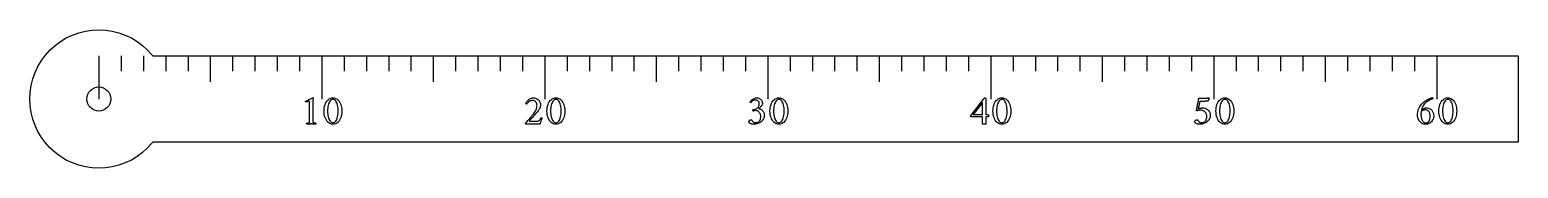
# Model space of a CAD drawing. Header units: millimetres. Extents: x -7 to 148, y -7 to 7.
import ezdxf

# ---------------------------------------------------------------- set-up
doc = ezdxf.new("R2010")
doc.units = ezdxf.units.MM
for name, color, linetype in [('CUT_INNER', 6, 'Continuous'), ('CUT_OUTER', 1, 'Continuous'), ('ENGRAVE', 7, 'Continuous'), ('ENGRAVE_FINE', 8, 'Continuous'), ('TEXT', 5, 'Continuous')]:
    doc.layers.add(name, color=color, linetype=linetype)

msp = doc.modelspace()

# ---------------------------------------------------------------- linework, layer by layer
at = {"layer": 'CUT_INNER'}
msp.add_circle((0, 0), 1.25, dxfattribs=at)
at = {"layer": 'CUT_OUTER'}
msp.add_lwpolyline([(5.5657, -4.5676), (5.0912, -5.0912), (4.5676, -5.5657), (4.0001, -5.9866), (3.3941, -6.3498), (2.7553, -6.6519), (2.09, -6.89), (1.4047, -7.0617), (0.7057, -7.1653), (0, -7.2), (-0.7057, -7.1653), (-1.4047, -7.0617), (-2.09, -6.89), (-2.7553, -6.6519), (-3.3941, -6.3498), (-4.0001, -5.9866), (-4.5676, -5.5657), (-5.0912, -5.0912), (-5.5657, -4.5676), (-5.9866, -4.0001), (-6.3498, -3.3941), (-6.6519, -2.7553), (-6.89, -2.09), (-7.0617, -1.4047), (-7.1653, -0.7057), (-7.2, 0), (-7.1653, 0.7057), (-7.0617, 1.4047), (-6.89, 2.09), (-6.6519, 2.7553), (-6.3498, 3.3941), (-5.9866, 4.0001), (-5.5657, 4.5676), (-5.0912, 5.0912), (-4.5676, 5.5657), (-4.0001, 5.9866), (-3.3941, 6.3498), (-2.7553, 6.6519), (-2.09, 6.89), (-1.4047, 7.0617), (-0.7057, 7.1653), (0, 7.2), (0.7057, 7.1653), (1.4047, 7.0617), (2.09, 6.89), (2.7553, 6.6519), (3.3941, 6.3498), (4.0001, 5.9866), (4.5676, 5.5657), (5.0912, 5.0912), (5.5657, 4.5676), (5.6158, 4.5), (148, 4.5), (148, -4.5), (5.6158, -4.5)], close=True, dxfattribs=at)
at = {"layer": 'ENGRAVE'}
for points in [[(0, 4.5), (0, 0)], [(11.625, 4.5), (11.625, 1.8)], [(23.25, 4.5), (23.25, 0)], [(34.875, 4.5), (34.875, 1.8)], [(46.5, 4.5), (46.5, 0)], [(58.125, 4.5), (58.125, 1.8)], [(69.75, 4.5), (69.75, 0)], [(81.375, 4.5), (81.375, 1.8)], [(93, 4.5), (93, 0)], [(104.625, 4.5), (104.625, 1.8)], [(116.25, 4.5), (116.25, 0)], [(127.875, 4.5), (127.875, 1.8)], [(139.5, 4.5), (139.5, 0)]]:
    msp.add_lwpolyline(points, dxfattribs=at)
at = {"layer": 'ENGRAVE_FINE'}
for points in [[(2.325, 4.5), (2.325, 2.88)], [(4.65, 4.5), (4.65, 2.88)], [(6.975, 4.5), (6.975, 2.88)], [(9.3, 4.5), (9.3, 2.88)], [(13.95, 4.5), (13.95, 2.88)], [(16.275, 4.5), (16.275, 2.88)], [(18.6, 4.5), (18.6, 2.88)], [(20.925, 4.5), (20.925, 2.88)], [(25.575, 4.5), (25.575, 2.88)], [(27.9, 4.5), (27.9, 2.88)], [(30.225, 4.5), (30.225, 2.88)], [(32.55, 4.5), (32.55, 2.88)], [(37.2, 4.5), (37.2, 2.88)], [(39.525, 4.5), (39.525, 2.88)], [(41.85, 4.5), (41.85, 2.88)], [(44.175, 4.5), (44.175, 2.88)], [(48.825, 4.5), (48.825, 2.88)], [(51.15, 4.5), (51.15, 2.88)], [(53.475, 4.5), (53.475, 2.88)], [(55.8, 4.5), (55.8, 2.88)], [(60.45, 4.5), (60.45, 2.88)], [(62.775, 4.5), (62.775, 2.88)], [(65.1, 4.5), (65.1, 2.88)], [(67.425, 4.5), (67.425, 2.88)], [(72.075, 4.5), (72.075, 2.88)], [(74.4, 4.5), (74.4, 2.88)], [(76.725, 4.5), (76.725, 2.88)], [(79.05, 4.5), (79.05, 2.88)], [(83.7, 4.5), (83.7, 2.88)], [(86.025, 4.5), (86.025, 2.88)], [(88.35, 4.5), (88.35, 2.88)], [(90.675, 4.5), (90.675, 2.88)], [(95.325, 4.5), (95.325, 2.88)], [(97.65, 4.5), (97.65, 2.88)], [(99.975, 4.5), (99.975, 2.88)], [(102.3, 4.5), (102.3, 2.88)], [(106.95, 4.5), (106.95, 2.88)], [(109.275, 4.5), (109.275, 2.88)], [(111.6, 4.5), (111.6, 2.88)], [(113.925, 4.5), (113.925, 2.88)], [(118.575, 4.5), (118.575, 2.88)], [(120.9, 4.5), (120.9, 2.88)], [(123.225, 4.5), (123.225, 2.88)], [(125.55, 4.5), (125.55, 2.88)], [(130.2, 4.5), (130.2, 2.88)], [(132.525, 4.5), (132.525, 2.88)], [(134.85, 4.5), (134.85, 2.88)], [(137.175, 4.5), (137.175, 2.88)]]:
    msp.add_lwpolyline(points, dxfattribs=at)
at = {"layer": 'TEXT'}
for points in [[(21.9827, -2.1179), (21.9827, -0.3977), (21.9815, -0.3556), (21.9778, -0.3204), (21.9717, -0.2924), (21.9631, -0.2715), (21.9516, -0.2562), (21.9365, -0.2453), (21.9178, -0.2388), (21.8956, -0.2366), (21.8684, -0.2387), (21.8347, -0.2448), (21.7944, -0.255), (21.7476, -0.2693), (21.7005, -0.2849), (21.6594, -0.2992), (21.6243, -0.3121), (21.5952, -0.3237), (21.578, -0.3077), (21.5658, -0.29), (21.5584, -0.2706), (21.556, -0.2497), (21.556, -0.2494), (21.556, -0.2486), (21.556, -0.2472), (21.556, -0.2453), (21.5565, -0.2374), (21.5581, -0.2312), (21.5609, -0.2265), (21.5647, -0.2235), (21.6514, -0.1842), (21.7372, -0.1446), (21.8223, -0.1047), (21.9065, -0.0646), (21.9868, -0.0261), (22.06, 0.0089), (22.1262, 0.0403), (22.1852, 0.0682), (22.2341, 0.0911), (22.2696, 0.1074), (22.2918, 0.1172), (22.3006, 0.1205), (22.3094, 0.1205), (22.3194, 0.1189), (22.3279, 0.114), (22.3347, 0.1058), (22.3398, 0.0944), (22.3439, 0.0818), (22.3475, 0.0704), (22.3505, 0.0601), (22.3529, 0.0508), (22.3518, 0.0441), (22.3485, 0.0241), (22.3431, -0.0092), (22.3355, -0.0559), (22.3279, -0.1148), (22.3224, -0.1849), (22.3192, -0.2661), (22.3181, -0.3585), (22.3181, -2.1179), (22.3182, -2.165), (22.3186, -2.2104), (22.3193, -2.2543), (22.3202, -2.2965), (22.3223, -2.3359), (22.3262, -2.3716), (22.3321, -2.4034), (22.3398, -2.4315), (22.3472, -2.4421), (22.3605, -2.4521), (22.3798, -2.4617), (22.4052, -2.4706), (22.4339, -2.4787), (22.4634, -2.4853), (22.4938, -2.4907), (22.5249, -2.4946), (22.5542, -2.4975), (22.5788, -2.4995), (22.5988, -2.5007), (22.6142, -2.5011), (22.62, -2.5115), (22.6245, -2.5251), (22.6277, -2.542), (22.6294, -2.5621), (22.6293, -2.5822), (22.6267, -2.5991), (22.6217, -2.6127), (22.6142, -2.6231), (22.5502, -2.6188), (22.489, -2.6149), (22.4305, -2.6112), (22.3747, -2.6078), (22.3192, -2.605), (22.2615, -2.6029), (22.2016, -2.6017), (22.1395, -2.6013), (22.0799, -2.6017), (22.023, -2.6029), (21.9689, -2.605), (21.9174, -2.6078), (21.8654, -2.6112), (21.8096, -2.6149), (21.75, -2.6188), (21.6866, -2.6231), (21.6791, -2.6127), (21.6741, -2.5991), (21.6715, -2.5822), (21.6714, -2.5621), (21.6731, -2.542), (21.6763, -2.5251), (21.6808, -2.5115), (21.6866, -2.5011), (21.702, -2.5007), (21.722, -2.4995), (21.7466, -2.4975), (21.7759, -2.4946), (21.8071, -2.4907), (21.8374, -2.4853), (21.8669, -2.4787), (21.8956, -2.4706), (21.9207, -2.4617), (21.9392, -2.4521), (21.9512, -2.4421), (21.9566, -2.4315), (21.9645, -2.4034), (21.9708, -2.3716), (21.9754, -2.3359), (21.9784, -2.2965), (21.9803, -2.2543), (21.9817, -2.2104), (21.9825, -2.165), (21.9827, -2.1179)], [(24.4084, 0.1161), (24.5528, 0.1044), (24.6855, 0.0693), (24.8064, 0.0108), (24.9157, -0.0711), (25.0129, -0.1725), (25.0975, -0.2894), (25.1697, -0.4218), (25.2293, -0.5698), (25.276, -0.7291), (25.3093, -0.8958), (25.3293, -1.0699), (25.336, -1.2513), (25.3292, -1.4327), (25.3087, -1.6068), (25.2747, -1.7735), (25.2271, -1.9328), (25.1665, -2.0809), (25.0937, -2.2137), (25.0087, -2.3313), (24.9114, -2.4336), (24.8024, -2.5165), (24.6822, -2.5757), (24.5509, -2.6112), (24.4084, -2.6231), (24.2696, -2.6112), (24.1406, -2.5757), (24.0214, -2.5165), (23.9119, -2.4336), (23.8135, -2.3313), (23.7274, -2.2137), (23.6535, -2.0809), (23.5919, -1.9328), (23.5433, -1.7735), (23.5086, -1.6068), (23.4877, -1.4327), (23.4808, -1.2513), (23.4876, -1.0699), (23.508, -0.8958), (23.542, -0.7291), (23.5897, -0.5698), (23.6504, -0.4218), (23.7236, -0.2894), (23.8093, -0.1725), (23.9076, -0.0711), (24.0173, 0.0108), (24.1373, 0.0693), (24.2677, 0.1044), (24.4084, 0.1161)], [(46.2169, -1.9742), (46.1949, -2.0282), (46.1723, -2.0858), (46.1492, -2.1469), (46.1255, -2.2115), (46.1021, -2.2767), (46.0798, -2.3395), (46.0585, -2.3997), (46.0384, -2.4576), (46.0204, -2.5096), (46.0057, -2.5523), (45.9943, -2.5858), (45.9861, -2.61), (44.5142, -2.61), (44.5075, -2.605), (44.5006, -2.5986), (44.4934, -2.5908), (44.4859, -2.5817), (44.4792, -2.5723), (44.4745, -2.5637), (44.4716, -2.556), (44.4706, -2.549), (44.5605, -2.4478), (44.6514, -2.3444), (44.7434, -2.2388), (44.8365, -2.131), (44.929, -2.0224), (45.0194, -1.9143), (45.1075, -1.8068), (45.1935, -1.6998), (45.2755, -1.5953), (45.3514, -1.4952), (45.4214, -1.3994), (45.4853, -1.3079), (45.5448, -1.2151), (45.5926, -1.1283), (45.6286, -1.0474), (45.653, -0.9726), (45.6692, -0.8999), (45.6807, -0.8256), (45.6877, -0.7497), (45.69, -0.6721), (45.6817, -0.5676), (45.6568, -0.4718), (45.6153, -0.3847), (45.5572, -0.3063), (45.4863, -0.2415), (45.4064, -0.1952), (45.3175, -0.1675), (45.2197, -0.1582), (45.1375, -0.1629), (45.0607, -0.1767), (44.9894, -0.1999), (44.9235, -0.2323), (44.8634, -0.2701), (44.8092, -0.3096), (44.7611, -0.3507), (44.7189, -0.3934), (44.6829, -0.4342), (44.6535, -0.4696), (44.6307, -0.4995), (44.6144, -0.524), (44.6012, -0.5223), (44.5877, -0.517), (44.5739, -0.5081), (44.5599, -0.4957), (44.5475, -0.4825), (44.5387, -0.4712), (44.5334, -0.4618), (44.5316, -0.4544), (44.541, -0.4314), (44.5561, -0.4016), (44.5769, -0.3649), (44.6035, -0.3215), (44.6357, -0.2742), (44.6737, -0.2257), (44.7174, -0.1762), (44.7668, -0.1256), (44.8211, -0.0763), (44.8795, -0.0308), (44.9419, 0.0108), (45.0085, 0.0486), (45.0791, 0.0801), (45.1538, 0.1025), (45.2326, 0.116), (45.3155, 0.1205), (45.4155, 0.1141), (45.5109, 0.0949), (45.6017, 0.0629), (45.6878, 0.0181), (45.7673, -0.0367), (45.8381, -0.0989), (45.9001, -0.1684), (45.9535, -0.2453), (45.9963, -0.3272), (46.027, -0.4119), (46.0453, -0.4993), (46.0515, -0.5894), (46.0474, -0.6794), (46.0351, -0.7668), (46.0147, -0.8515), (45.9861, -0.9334), (45.9505, -1.0126), (45.9088, -1.0891), (45.8612, -1.1628), (45.8076, -1.2339), (45.7315, -1.3268), (45.6514, -1.4228), (45.5671, -1.5217), (45.4788, -1.6236), (45.3897, -1.7254), (45.303, -1.824), (45.2187, -1.9192), (45.1369, -2.0112), (45.0605, -2.0971), (44.9921, -2.174), (44.932, -2.2419), (44.88, -2.3008), (45.7248, -2.3008), (45.7851, -2.2958), (45.8397, -2.2807), (45.8886, -2.2555), (45.9317, -2.2202), (45.9713, -2.1747), (46.0095, -2.1184), (46.0464, -2.0516), (46.0819, -1.9742), (46.0882, -1.9628), (46.0983, -1.9546), (46.1121, -1.9497), (46.1298, -1.9481), (46.1375, -1.9486), (46.1473, -1.9502), (46.1592, -1.953), (46.1734, -1.9568), (46.1875, -1.9611), (46.1995, -1.9655), (46.2093, -1.9698), (46.2169, -1.9742)], [(47.6584, 0.1161), (47.8028, 0.1044), (47.9355, 0.0693), (48.0564, 0.0108), (48.1657, -0.0711), (48.2629, -0.1725), (48.3475, -0.2894), (48.4197, -0.4218), (48.4793, -0.5698), (48.526, -0.7291), (48.5593, -0.8958), (48.5793, -1.0699), (48.586, -1.2513), (48.5792, -1.4327), (48.5588, -1.6068), (48.5247, -1.7735), (48.4771, -1.9328), (48.4165, -2.0809), (48.3437, -2.2137), (48.2587, -2.3313), (48.1614, -2.4336), (48.0524, -2.5165), (47.9322, -2.5757), (47.8009, -2.6112), (47.6584, -2.6231), (47.5196, -2.6112), (47.3906, -2.5757), (47.2714, -2.5165), (47.1619, -2.4336), (47.0635, -2.3313), (46.9774, -2.2137), (46.9035, -2.0809), (46.8419, -1.9328), (46.7933, -1.7735), (46.7586, -1.6068), (46.7377, -1.4327), (46.7308, -1.2513), (46.7376, -1.0699), (46.758, -0.8958), (46.792, -0.7291), (46.8397, -0.5698), (46.9004, -0.4218), (46.9736, -0.2894), (47.0593, -0.1725), (47.1576, -0.0711), (47.2673, 0.0108), (47.3873, 0.0693), (47.5177, 0.1044), (47.6584, 0.1161)], [(68.6308, 0.1205), (68.6866, 0.1165), (68.7451, 0.1047), (68.8064, 0.085), (68.8703, 0.0573), (68.9333, 0.0221), (68.9917, -0.0205), (69.0455, -0.0704), (69.0946, -0.1277), (69.1356, -0.192), (69.1648, -0.2627), (69.1824, -0.34), (69.1882, -0.4239), (69.184, -0.49), (69.1714, -0.5534), (69.1503, -0.6141), (69.1207, -0.6721), (69.0853, -0.7268), (69.0467, -0.7777), (69.0048, -0.8248), (68.9596, -0.8681), (68.914, -0.9073), (68.8709, -0.9421), (68.8302, -0.9726), (68.7919, -0.9987), (68.854, -1.0115), (68.9182, -1.0325), (68.9846, -1.0616), (69.0532, -1.0989), (69.1203, -1.1442), (69.1822, -1.1974), (69.239, -1.2585), (69.2906, -1.3275), (69.3334, -1.4044), (69.3641, -1.4892), (69.3824, -1.5818), (69.3885, -1.6824), (69.3827, -1.7887), (69.3651, -1.8898), (69.3359, -1.9858), (69.2949, -2.0765), (69.2443, -2.1615), (69.186, -2.2398), (69.1202, -2.3117), (69.0467, -2.377), (68.9671, -2.4354), (68.8828, -2.4864), (68.794, -2.5301), (68.7005, -2.5665), (68.6041, -2.595), (68.5067, -2.6154), (68.4082, -2.6277), (68.3085, -2.6318), (68.2646, -2.6303), (68.2155, -2.6258), (68.1612, -2.6183), (68.1017, -2.6078), (68.0411, -2.5941), (67.9836, -2.5768), (67.929, -2.556), (67.8774, -2.5316), (67.8676, -2.5229), (67.8556, -2.5098), (67.8415, -2.4924), (67.8252, -2.4706), (67.8099, -2.4464), (67.799, -2.4217), (67.7925, -2.3963), (67.7903, -2.3705), (67.7937, -2.3269), (67.8039, -2.2877), (67.8209, -2.2529), (67.8448, -2.2224), (67.8729, -2.1977), (67.903, -2.18), (67.935, -2.1693), (67.9689, -2.1658), (68.0101, -2.17), (68.0467, -2.1827), (68.0787, -2.2038), (68.106, -2.2333), (68.1312, -2.2661), (68.1567, -2.297), (68.1824, -2.326), (68.2084, -2.3531), (68.2404, -2.3812), (68.2753, -2.4048), (68.3133, -2.4237), (68.3543, -2.438), (68.3966, -2.4485), (68.4386, -2.4559), (68.4804, -2.4604), (68.5219, -2.4619), (68.5787, -2.458), (68.6357, -2.4461), (68.693, -2.4264), (68.7506, -2.3988), (68.806, -2.362), (68.8567, -2.315), (68.9028, -2.2575), (68.9444, -2.1898), (68.9786, -2.1107), (69.0031, -2.0194), (69.0178, -1.9158), (69.0227, -1.8), (69.0178, -1.7155), (69.0031, -1.6361), (68.9786, -1.562), (68.9444, -1.493), (68.9023, -1.43), (68.8545, -1.3738), (68.8011, -1.3244), (68.7419, -1.2818), (68.6788, -1.2475), (68.6139, -1.223), (68.5471, -1.2083), (68.4784, -1.2034), (68.4434, -1.2047), (68.4082, -1.2088), (68.3726, -1.2156), (68.3369, -1.2252), (68.303, -1.2352), (68.2732, -1.2437), (68.2474, -1.2505), (68.2258, -1.2556), (68.2144, -1.2374), (68.2062, -1.2175), (68.2013, -1.196), (68.1997, -1.1729), (68.2002, -1.1587), (68.2019, -1.1468), (68.2046, -1.137), (68.2084, -1.1294), (68.2922, -1.1073), (68.3739, -1.0804), (68.4533, -1.0485), (68.5306, -1.0118), (68.6032, -0.9697), (68.6684, -0.922), (68.7262, -0.8685), (68.7767, -0.8093), (68.8177, -0.7435), (68.8469, -0.6705), (68.8645, -0.59), (68.8703, -0.5023), (68.863, -0.4209), (68.8409, -0.3466), (68.8042, -0.2793), (68.7527, -0.2192), (68.6899, -0.1697), (68.6188, -0.1343), (68.5396, -0.113), (68.4523, -0.106), (68.3869, -0.1099), (68.326, -0.1218), (68.2694, -0.1415), (68.2171, -0.1691), (68.1696, -0.201), (68.1273, -0.2333), (68.0901, -0.2663), (68.0581, -0.2998), (68.0311, -0.3304), (68.0086, -0.3547), (67.9908, -0.3728), (67.9776, -0.3847), (67.9689, -0.3828), (67.9602, -0.3771), (67.9515, -0.3675), (67.9427, -0.3542), (67.9351, -0.339), (67.9297, -0.3237), (67.9264, -0.3085), (67.9253, -0.2932), (67.9603, -0.2436), (67.9999, -0.1947), (68.0441, -0.1467), (68.093, -0.0994), (68.1462, -0.0545), (68.2035, -0.0134), (68.2649, 0.0239), (68.3303, 0.0573), (68.3997, 0.085), (68.4729, 0.1047), (68.55, 0.1165), (68.6308, 0.1205)], [(70.9084, 0.1161), (71.0528, 0.1044), (71.1855, 0.0693), (71.3064, 0.0108), (71.4157, -0.0711), (71.5129, -0.1725), (71.5975, -0.2894), (71.6697, -0.4218), (71.7293, -0.5698), (71.776, -0.7291), (71.8093, -0.8958), (71.8293, -1.0699), (71.836, -1.2513), (71.8292, -1.4327), (71.8088, -1.6068), (71.7747, -1.7735), (71.7271, -1.9328), (71.6665, -2.0809), (71.5937, -2.2137), (71.5087, -2.3313), (71.4114, -2.4336), (71.3024, -2.5165), (71.1822, -2.5757), (71.0509, -2.6112), (70.9084, -2.6231), (70.7696, -2.6112), (70.6406, -2.5757), (70.5214, -2.5165), (70.4119, -2.4336), (70.3135, -2.3313), (70.2274, -2.2137), (70.1535, -2.0809), (70.0919, -1.9328), (70.0433, -1.7735), (70.0086, -1.6068), (69.9877, -1.4327), (69.9808, -1.2513), (69.9876, -1.0699), (70.008, -0.8958), (70.042, -0.7291), (70.0897, -0.5698), (70.1504, -0.4218), (70.2236, -0.2894), (70.3093, -0.1725), (70.4076, -0.0711), (70.5173, 0.0108), (70.6373, 0.0693), (70.7677, 0.1044), (70.9084, 0.1161)], [(92.4077, 0.1292), (92.4239, 0.1276), (92.4377, 0.1227), (92.449, 0.1145), (92.4578, 0.1031), (92.4645, 0.09), (92.4693, 0.0769), (92.4721, 0.0639), (92.4731, 0.0508), (92.4731, -1.6258), (92.7256, -1.6258), (92.7363, -1.6291), (92.7463, -1.6389), (92.7559, -1.6552), (92.7648, -1.6781), (92.7725, -1.7053), (92.7779, -1.7347), (92.7812, -1.7663), (92.7823, -1.8), (92.7814, -1.8223), (92.779, -1.8414), (92.7749, -1.8572), (92.7692, -1.8697), (92.4731, -1.8697), (92.4731, -2.6144), (92.4713, -2.615), (92.466, -2.6171), (92.4571, -2.6205), (92.4448, -2.6252), (92.4245, -2.63), (92.392, -2.6334), (92.3472, -2.6354), (92.2902, -2.6361), (92.2235, -2.634), (92.1758, -2.6274), (92.1473, -2.6165), (92.1377, -2.6013), (92.1377, -1.8697), (90.9402, -1.8697), (90.93, -1.8625), (90.9211, -1.8539), (90.9136, -1.844), (90.9075, -1.8327), (90.9027, -1.8211), (90.8993, -1.8103), (90.8973, -1.8004), (90.8966, -1.7913), (92.2815, 0.0203), (92.2934, 0.0343), (92.3076, 0.0503), (92.3239, 0.0681), (92.3424, 0.0878), (92.3612, 0.1059), (92.3783, 0.1189), (92.3939, 0.1266), (92.4077, 0.1292)], [(94.1584, 0.1161), (94.3028, 0.1044), (94.4355, 0.0693), (94.5564, 0.0108), (94.6657, -0.0711), (94.7629, -0.1725), (94.8475, -0.2894), (94.9197, -0.4218), (94.9793, -0.5698), (95.026, -0.7291), (95.0593, -0.8958), (95.0793, -1.0699), (95.086, -1.2513), (95.0792, -1.4327), (95.0588, -1.6068), (95.0247, -1.7735), (94.9771, -1.9328), (94.9165, -2.0809), (94.8437, -2.2137), (94.7587, -2.3313), (94.6614, -2.4336), (94.5524, -2.5165), (94.4322, -2.5757), (94.3009, -2.6112), (94.1584, -2.6231), (94.0196, -2.6112), (93.8906, -2.5757), (93.7714, -2.5165), (93.6619, -2.4336), (93.5635, -2.3313), (93.4774, -2.2137), (93.4035, -2.0809), (93.3419, -1.9328), (93.2933, -1.7735), (93.2586, -1.6068), (93.2377, -1.4327), (93.2308, -1.2513), (93.2376, -1.0699), (93.258, -0.8958), (93.292, -0.7291), (93.3397, -0.5698), (93.4004, -0.4218), (93.4736, -0.2894), (93.5593, -0.1725), (93.6576, -0.0711), (93.7673, 0.0108), (93.8873, 0.0693), (94.0177, 0.1044), (94.1584, 0.1161)], [(115.0916, -0.929), (115.2131, -0.9361), (115.3251, -0.9573), (115.4276, -0.9927), (115.5206, -1.0423), (115.6037, -1.1025), (115.6768, -1.1702), (115.7398, -1.2452), (115.7927, -1.3275), (115.8347, -1.4142), (115.8646, -1.5022), (115.8826, -1.5916), (115.8885, -1.6824), (115.8827, -1.7887), (115.8651, -1.8898), (115.8359, -1.9858), (115.7949, -2.0765), (115.7443, -2.1615), (115.686, -2.2398), (115.6202, -2.3117), (115.5467, -2.377), (115.4671, -2.4354), (115.3828, -2.4864), (115.294, -2.5301), (115.2005, -2.5665), (115.1041, -2.595), (115.0067, -2.6154), (114.9082, -2.6277), (114.8085, -2.6318), (114.7646, -2.6303), (114.7155, -2.6258), (114.6612, -2.6183), (114.6017, -2.6078), (114.5411, -2.5941), (114.4836, -2.5768), (114.429, -2.556), (114.3774, -2.5316), (114.3676, -2.5229), (114.3556, -2.5098), (114.3415, -2.4924), (114.3252, -2.4706), (114.3099, -2.4464), (114.299, -2.4217), (114.2925, -2.3963), (114.2903, -2.3705), (114.2937, -2.3269), (114.3039, -2.2877), (114.3209, -2.2529), (114.3448, -2.2224), (114.3729, -2.1977), (114.403, -2.18), (114.435, -2.1693), (114.4689, -2.1658), (114.5101, -2.17), (114.5467, -2.1827), (114.5787, -2.2038), (114.606, -2.2333), (114.6312, -2.2661), (114.6567, -2.297), (114.6824, -2.326), (114.7084, -2.3531), (114.7404, -2.3812), (114.7753, -2.4048), (114.8133, -2.4237), (114.8543, -2.438), (114.8966, -2.4485), (114.9386, -2.4559), (114.9804, -2.4604), (115.0219, -2.4619), (115.0787, -2.458), (115.1357, -2.4461), (115.193, -2.4264), (115.2506, -2.3988), (115.306, -2.362), (115.3567, -2.315), (115.4028, -2.2575), (115.4444, -2.1898), (115.4786, -2.1107), (115.5031, -2.0194), (115.5178, -1.9158), (115.5227, -1.8), (115.5185, -1.7318), (115.5059, -1.6623), (115.4848, -1.5914), (115.4552, -1.5191), (115.4165, -1.4489), (115.3676, -1.3841), (115.3087, -1.3248), (115.2397, -1.2709), (115.1594, -1.2261), (115.0666, -1.1941), (114.9612, -1.1749), (114.8434, -1.1685), (114.8056, -1.1698), (114.7617, -1.1734), (114.7119, -1.1796), (114.6561, -1.1881), (114.6014, -1.1984), (114.5549, -1.2094), (114.5165, -1.2212), (114.4863, -1.2339), (114.4799, -1.2326), (114.4738, -1.229), (114.4679, -1.2228), (114.4623, -1.2143), (114.4576, -1.2043), (114.4542, -1.1941), (114.4521, -1.1837), (114.4515, -1.1729), (114.4754, -1.0531), (114.4994, -0.9334), (114.5233, -0.8136), (114.5473, -0.6939), (114.5708, -0.5762), (114.5935, -0.4625), (114.6154, -0.353), (114.6365, -0.2475), (114.656, -0.1488), (114.673, -0.0597), (114.6876, 0.0199), (114.6997, 0.09), (115.3268, 0.09), (115.3706, 0.0905), (115.415, 0.0922), (115.4599, 0.0949), (115.5053, 0.0987), (115.5491, 0.1032), (115.5892, 0.108), (115.6254, 0.113), (115.6577, 0.1183), (115.6844, 0.1231), (115.7035, 0.1265), (115.7149, 0.1285), (115.7187, 0.1292), (115.7292, 0.1229), (115.7389, 0.1172), (115.7477, 0.112), (115.7557, 0.1074), (115.7624, 0.1025), (115.7672, 0.0965), (115.77, 0.0895), (115.771, 0.0813), (115.77, 0.0722), (115.7672, 0.0579), (115.7624, 0.0384), (115.7557, 0.0138), (115.7473, -0.0141), (115.7372, -0.0434), (115.7255, -0.074), (115.7122, -0.106), (115.6973, -0.1375), (115.6811, -0.1669), (115.6636, -0.1942), (115.6447, -0.2192), (115.599, -0.2235), (115.5489, -0.2279), (115.4944, -0.2323), (115.4356, -0.2366), (115.372, -0.2404), (115.3028, -0.2431), (115.2282, -0.2448), (115.1482, -0.2453), (114.7911, -0.2453), (114.7717, -0.3415), (114.7525, -0.4386), (114.7336, -0.5364), (114.7149, -0.6351), (114.6963, -0.7329), (114.6774, -0.8283), (114.6582, -0.9213), (114.6387, -1.0118), (114.6857, -0.995), (114.7394, -0.9797), (114.8, -0.9656), (114.8673, -0.953), (114.9344, -0.9425), (114.9942, -0.935), (115.0466, -0.9305), (115.0916, -0.929)], [(117.4084, 0.1161), (117.5528, 0.1044), (117.6855, 0.0693), (117.8064, 0.0108), (117.9157, -0.0711), (118.0129, -0.1725), (118.0975, -0.2894), (118.1697, -0.4218), (118.2293, -0.5698), (118.276, -0.7291), (118.3093, -0.8958), (118.3293, -1.0699), (118.336, -1.2513), (118.3292, -1.4327), (118.3088, -1.6068), (118.2747, -1.7735), (118.2271, -1.9328), (118.1665, -2.0809), (118.0937, -2.2137), (118.0087, -2.3313), (117.9114, -2.4336), (117.8024, -2.5165), (117.6822, -2.5757), (117.5509, -2.6112), (117.4084, -2.6231), (117.2696, -2.6112), (117.1406, -2.5757), (117.0214, -2.5165), (116.9119, -2.4336), (116.8135, -2.3313), (116.7274, -2.2137), (116.6535, -2.0809), (116.5919, -1.9328), (116.5433, -1.7735), (116.5086, -1.6068), (116.4877, -1.4327), (116.4808, -1.2513), (116.4876, -1.0699), (116.508, -0.8958), (116.542, -0.7291), (116.5897, -0.5698), (116.6504, -0.4218), (116.7236, -0.2894), (116.8093, -0.1725), (116.9076, -0.0711), (117.0173, 0.0108), (117.1373, 0.0693), (117.2677, 0.1044), (117.4084, 0.1161)], [(138.4113, -0.929), (138.5178, -0.9342), (138.6154, -0.9497), (138.704, -0.9756), (138.7836, -1.0118), (138.8549, -1.056), (138.9186, -1.1059), (138.9747, -1.1616), (139.0231, -1.223), (139.0647, -1.288), (139.0999, -1.3547), (139.1289, -1.423), (139.1516, -1.493), (139.1688, -1.562), (139.181, -1.6274), (139.1884, -1.6894), (139.1908, -1.7477), (139.1836, -1.8633), (139.162, -1.9747), (139.1259, -2.0821), (139.0754, -2.1854), (139.0128, -2.2818), (138.9404, -2.3683), (138.8582, -2.4451), (138.7662, -2.512), (138.6662, -2.5663), (138.5599, -2.6051), (138.4474, -2.6284), (138.3285, -2.6361), (138.2351, -2.6308), (138.1462, -2.6149), (138.062, -2.5884), (137.9823, -2.5512), (137.9079, -2.5053), (137.8392, -2.4527), (137.7762, -2.3932), (137.7189, -2.3269), (137.6676, -2.2552), (137.6225, -2.1794), (137.5837, -2.0995), (137.5512, -2.0156), (137.5255, -1.9297), (137.5071, -1.8441), (137.4961, -1.7588), (137.4924, -1.6737), (137.499, -1.5126), (137.5185, -1.3558), (137.5512, -1.2034), (137.5969, -1.0553), (137.6552, -0.9141), (137.7254, -0.7821), (137.8076, -0.6593), (137.9018, -0.5458), (137.9808, -0.4647), (138.0656, -0.3869), (138.1561, -0.3123), (138.2523, -0.241), (138.352, -0.1737), (138.4527, -0.1114), (138.5545, -0.054), (138.6573, -0.0015), (138.759, 0.0451), (138.8571, 0.0846), (138.9517, 0.1169), (139.0427, 0.1423), (139.0566, 0.1391), (139.0678, 0.1297), (139.0762, 0.1141), (139.0819, 0.0922), (139.0857, 0.0689), (139.0885, 0.0492), (139.0901, 0.033), (139.0906, 0.0203), (139.0208, -0.0036), (138.9464, -0.0319), (138.8673, -0.0646), (138.7836, -0.1016), (138.6975, -0.1441), (138.6111, -0.1931), (138.5244, -0.2486), (138.4374, -0.3106), (138.3525, -0.3802), (138.2719, -0.4582), (138.1957, -0.5446), (138.1239, -0.6394), (138.0583, -0.7438), (138.0008, -0.8588), (137.9516, -0.9844), (137.9105, -1.1206), (137.9687, -1.0775), (138.0302, -1.0395), (138.095, -1.0067), (138.1631, -0.9791), (138.2308, -0.9572), (138.2948, -0.9416), (138.3549, -0.9322), (138.4113, -0.929)], [(140.6584, 0.1161), (140.8028, 0.1044), (140.9355, 0.0693), (141.0564, 0.0108), (141.1657, -0.0711), (141.2629, -0.1725), (141.3475, -0.2894), (141.4197, -0.4218), (141.4793, -0.5698), (141.526, -0.7291), (141.5593, -0.8958), (141.5793, -1.0699), (141.586, -1.2513), (141.5792, -1.4327), (141.5588, -1.6068), (141.5247, -1.7735), (141.4771, -1.9328), (141.4165, -2.0809), (141.3437, -2.2137), (141.2587, -2.3313), (141.1614, -2.4336), (141.0524, -2.5165), (140.9322, -2.5757), (140.8009, -2.6112), (140.6584, -2.6231), (140.5196, -2.6112), (140.3906, -2.5757), (140.2714, -2.5165), (140.1619, -2.4336), (140.0635, -2.3313), (139.9774, -2.2137), (139.9035, -2.0809), (139.8419, -1.9328), (139.7933, -1.7735), (139.7586, -1.6068), (139.7377, -1.4327), (139.7308, -1.2513), (139.7376, -1.0699), (139.758, -0.8958), (139.792, -0.7291), (139.8397, -0.5698), (139.9004, -0.4218), (139.9736, -0.2894), (140.0593, -0.1725), (140.1576, -0.0711), (140.2673, 0.0108), (140.3873, 0.0693), (140.5177, 0.1044), (140.6584, 0.1161)], [(24.4302, -0.0406), (24.344, -0.0509), (24.2641, -0.0815), (24.1905, -0.1325), (24.1231, -0.204), (24.0626, -0.2925), (24.0094, -0.395), (23.9635, -0.5114), (23.925, -0.6416), (23.8945, -0.7826), (23.8727, -0.9312), (23.8597, -1.0874), (23.8553, -1.2513), (23.8597, -1.4134), (23.8727, -1.5686), (23.8945, -1.7171), (23.925, -1.8588), (23.963, -1.9901), (24.0072, -2.1076), (24.0577, -2.2111), (24.1144, -2.3008), (24.1766, -2.3732), (24.2434, -2.4249), (24.3149, -2.4559), (24.391, -2.4663), (24.4827, -2.4557), (24.5663, -2.4238), (24.6416, -2.3708), (24.7089, -2.2965), (24.7681, -2.2045), (24.8194, -2.0983), (24.8628, -1.978), (24.8983, -1.8435), (24.9259, -1.699), (24.9457, -1.5485), (24.9575, -1.392), (24.9615, -1.2295), (24.9572, -1.0661), (24.9446, -0.9111), (24.9235, -0.7645), (24.894, -0.6264), (24.8569, -0.4993), (24.8134, -0.3858), (24.7633, -0.2859), (24.7067, -0.1996), (24.6445, -0.1301), (24.5777, -0.0804), (24.5062, -0.0506), (24.4302, -0.0406)], [(47.6802, -0.0406), (47.594, -0.0509), (47.5141, -0.0815), (47.4405, -0.1325), (47.3731, -0.204), (47.3126, -0.2925), (47.2594, -0.395), (47.2135, -0.5114), (47.175, -0.6416), (47.1445, -0.7826), (47.1227, -0.9312), (47.1097, -1.0874), (47.1053, -1.2513), (47.1097, -1.4134), (47.1227, -1.5686), (47.1445, -1.7171), (47.175, -1.8588), (47.213, -1.9901), (47.2572, -2.1076), (47.3077, -2.2111), (47.3644, -2.3008), (47.4266, -2.3732), (47.4934, -2.4249), (47.5649, -2.4559), (47.641, -2.4663), (47.7327, -2.4557), (47.8162, -2.4238), (47.8916, -2.3708), (47.9589, -2.2965), (48.0181, -2.2045), (48.0694, -2.0983), (48.1128, -1.978), (48.1483, -1.8435), (48.1759, -1.699), (48.1957, -1.5485), (48.2075, -1.392), (48.2115, -1.2295), (48.2072, -1.0661), (48.1946, -0.9111), (48.1735, -0.7645), (48.144, -0.6264), (48.1069, -0.4993), (48.0634, -0.3858), (48.0133, -0.2859), (47.9567, -0.1996), (47.8945, -0.1301), (47.8277, -0.0804), (47.7562, -0.0506), (47.6802, -0.0406)], [(70.9302, -0.0406), (70.844, -0.0509), (70.7641, -0.0815), (70.6905, -0.1325), (70.6231, -0.204), (70.5626, -0.2925), (70.5094, -0.395), (70.4635, -0.5114), (70.425, -0.6416), (70.3945, -0.7826), (70.3727, -0.9312), (70.3597, -1.0874), (70.3553, -1.2513), (70.3597, -1.4134), (70.3727, -1.5686), (70.3945, -1.7171), (70.425, -1.8588), (70.463, -1.9901), (70.5072, -2.1076), (70.5577, -2.2111), (70.6144, -2.3008), (70.6766, -2.3732), (70.7434, -2.4249), (70.8149, -2.4559), (70.891, -2.4663), (70.9827, -2.4557), (71.0662, -2.4238), (71.1416, -2.3708), (71.2089, -2.2965), (71.2681, -2.2045), (71.3194, -2.0983), (71.3628, -1.978), (71.3983, -1.8435), (71.4259, -1.699), (71.4457, -1.5485), (71.4575, -1.392), (71.4615, -1.2295), (71.4572, -1.0661), (71.4446, -0.9111), (71.4235, -0.7645), (71.394, -0.6264), (71.3569, -0.4993), (71.3134, -0.3858), (71.2633, -0.2859), (71.2067, -0.1996), (71.1445, -0.1301), (71.0777, -0.0804), (71.0062, -0.0506), (70.9302, -0.0406)], [(92.1377, -0.3803), (91.184, -1.6258), (92.1377, -1.6258)], [(94.1802, -0.0406), (94.094, -0.0509), (94.0141, -0.0815), (93.9405, -0.1325), (93.8731, -0.204), (93.8126, -0.2925), (93.7594, -0.395), (93.7135, -0.5114), (93.675, -0.6416), (93.6445, -0.7826), (93.6227, -0.9312), (93.6097, -1.0874), (93.6053, -1.2513), (93.6097, -1.4134), (93.6227, -1.5686), (93.6445, -1.7171), (93.675, -1.8588), (93.713, -1.9901), (93.7572, -2.1076), (93.8077, -2.2111), (93.8644, -2.3008), (93.9266, -2.3732), (93.9934, -2.4249), (94.0649, -2.4559), (94.141, -2.4663), (94.2327, -2.4557), (94.3162, -2.4238), (94.3916, -2.3708), (94.4589, -2.2965), (94.5181, -2.2045), (94.5694, -2.0983), (94.6128, -1.978), (94.6483, -1.8435), (94.6759, -1.699), (94.6957, -1.5485), (94.7075, -1.392), (94.7115, -1.2295), (94.7072, -1.0661), (94.6946, -0.9111), (94.6735, -0.7645), (94.644, -0.6264), (94.6069, -0.4993), (94.5634, -0.3858), (94.5133, -0.2859), (94.4567, -0.1996), (94.3945, -0.1301), (94.3277, -0.0804), (94.2562, -0.0506), (94.1802, -0.0406)], [(117.4302, -0.0406), (117.344, -0.0509), (117.2641, -0.0815), (117.1905, -0.1325), (117.1231, -0.204), (117.0626, -0.2925), (117.0094, -0.395), (116.9635, -0.5114), (116.925, -0.6416), (116.8945, -0.7826), (116.8727, -0.9312), (116.8597, -1.0874), (116.8553, -1.2513), (116.8597, -1.4134), (116.8727, -1.5686), (116.8945, -1.7171), (116.925, -1.8588), (116.963, -1.9901), (117.0072, -2.1076), (117.0577, -2.2111), (117.1144, -2.3008), (117.1766, -2.3732), (117.2434, -2.4249), (117.3149, -2.4559), (117.391, -2.4663), (117.4827, -2.4557), (117.5662, -2.4238), (117.6416, -2.3708), (117.7089, -2.2965), (117.7681, -2.2045), (117.8194, -2.0983), (117.8628, -1.978), (117.8983, -1.8435), (117.9259, -1.699), (117.9457, -1.5485), (117.9575, -1.392), (117.9615, -1.2295), (117.9572, -1.0661), (117.9446, -0.9111), (117.9235, -0.7645), (117.894, -0.6264), (117.8569, -0.4993), (117.8134, -0.3858), (117.7633, -0.2859), (117.7067, -0.1996), (117.6445, -0.1301), (117.5777, -0.0804), (117.5062, -0.0506), (117.4302, -0.0406)], [(137.8756, -1.3079), (137.8716, -1.343), (137.868, -1.3787), (137.865, -1.4149), (137.8626, -1.4516), (137.8607, -1.4886), (137.8593, -1.5256), (137.8585, -1.5627), (137.8582, -1.5997), (137.8601, -1.6723), (137.8658, -1.7467), (137.8754, -1.8226), (137.8887, -1.9002), (137.906, -1.9772), (137.9274, -2.0515), (137.9528, -2.1231), (137.9823, -2.1919), (138.016, -2.2563), (138.0536, -2.3144), (138.0954, -2.3663), (138.1413, -2.4119), (138.1911, -2.449), (138.2447, -2.4755), (138.3021, -2.4915), (138.3634, -2.4968), (138.4611, -2.4848), (138.5496, -2.4489), (138.6288, -2.389), (138.6987, -2.3052), (138.7559, -2.2034), (138.7967, -2.0896), (138.8212, -1.9639), (138.8294, -1.8261), (138.826, -1.7363), (138.8157, -1.6498), (138.7987, -1.5665), (138.7749, -1.4865), (138.7438, -1.4119), (138.7047, -1.3449), (138.6577, -1.2856), (138.6029, -1.2339), (138.5395, -1.192), (138.4668, -1.162), (138.3849, -1.1441), (138.2937, -1.1381), (138.2468, -1.1398), (138.1974, -1.1451), (138.1455, -1.154), (138.0912, -1.1664), (138.0361, -1.1858), (137.9818, -1.2159), (137.9283, -1.2566), (137.8756, -1.3079)], [(140.6802, -0.0406), (140.594, -0.0509), (140.5141, -0.0815), (140.4405, -0.1325), (140.3731, -0.204), (140.3126, -0.2925), (140.2594, -0.395), (140.2135, -0.5114), (140.175, -0.6416), (140.1445, -0.7826), (140.1227, -0.9312), (140.1097, -1.0874), (140.1053, -1.2513), (140.1097, -1.4134), (140.1227, -1.5686), (140.1445, -1.7171), (140.175, -1.8588), (140.213, -1.9901), (140.2572, -2.1076), (140.3077, -2.2111), (140.3644, -2.3008), (140.4266, -2.3732), (140.4934, -2.4249), (140.5649, -2.4559), (140.641, -2.4663), (140.7327, -2.4557), (140.8162, -2.4238), (140.8916, -2.3708), (140.9589, -2.2965), (141.0181, -2.2045), (141.0694, -2.0983), (141.1128, -1.978), (141.1483, -1.8435), (141.1759, -1.699), (141.1957, -1.5485), (141.2075, -1.392), (141.2115, -1.2295), (141.2072, -1.0661), (141.1946, -0.9111), (141.1735, -0.7645), (141.144, -0.6264), (141.1069, -0.4993), (141.0634, -0.3858), (141.0133, -0.2859), (140.9567, -0.1996), (140.8945, -0.1301), (140.8277, -0.0804), (140.7562, -0.0506), (140.6802, -0.0406)]]:
    msp.add_lwpolyline(points, close=True, dxfattribs=at)

doc.saveas('drawing.dxf')
